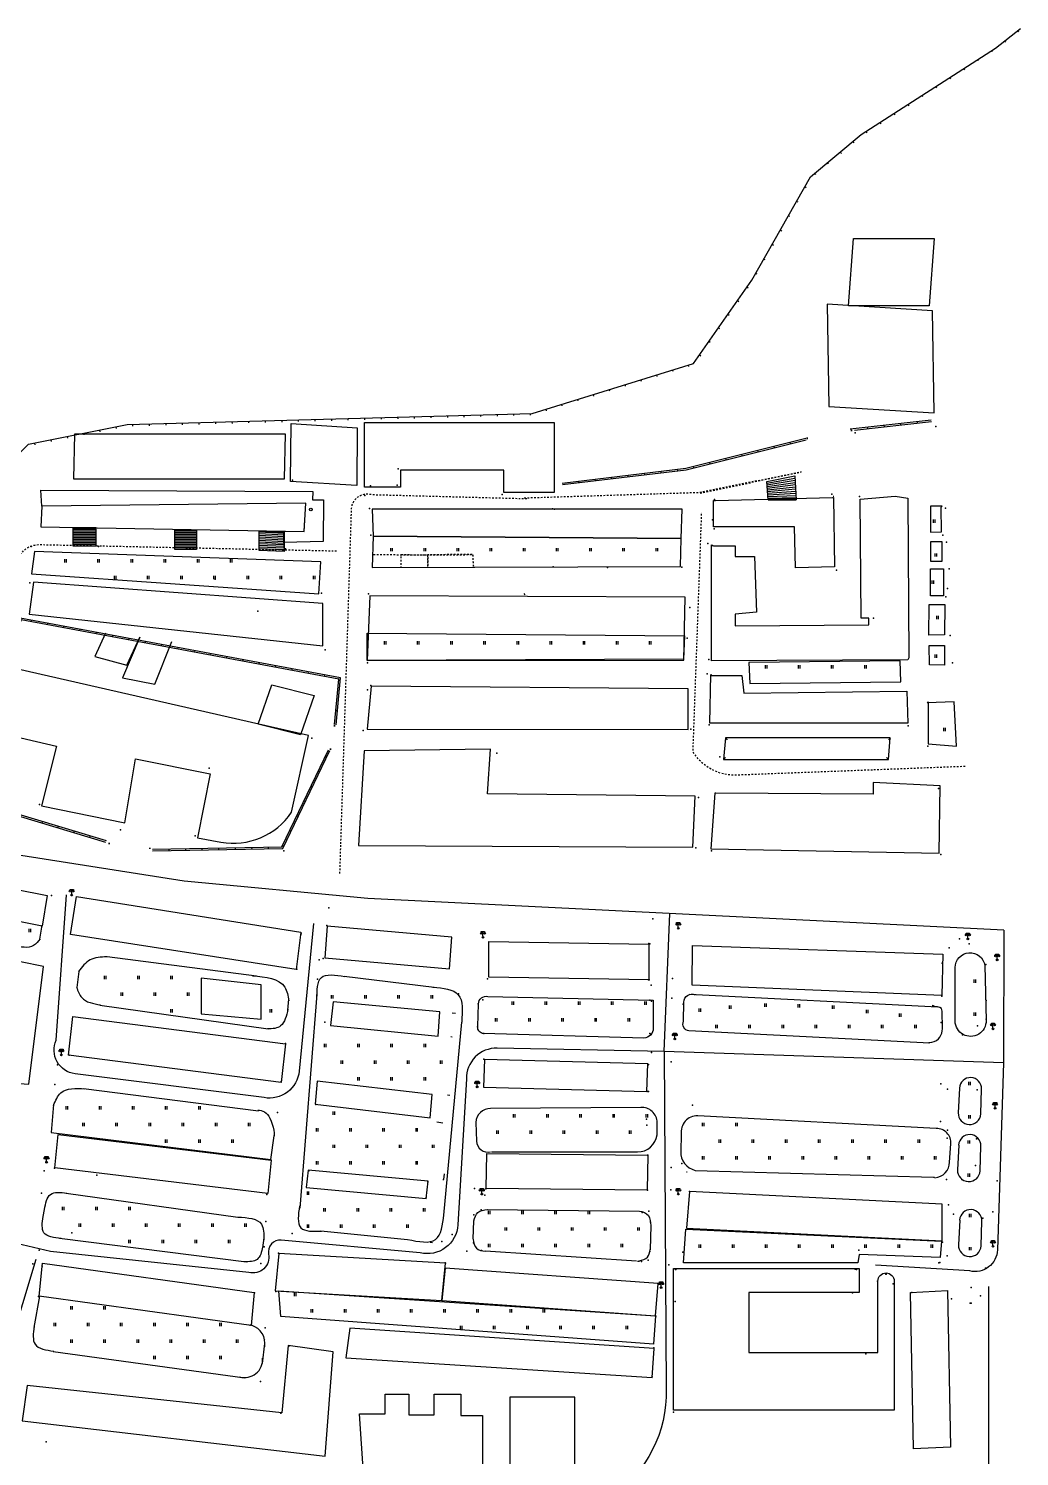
# Model space of a CAD drawing. Extents: x -992 to 2561, y -723 to 1492.
# Drawn here: x 1190.5 to 1489.5, y 868.4 to 1299.2 of the extents above; entities that cross this region are included whole.
import ezdxf

# ---------------------------------------------------------------- set-up
doc = ezdxf.new("R2010")
doc.units = 0
doc.header["$LTSCALE"] = 0.5
doc.header["$PDSIZE"] = 0.2
doc.linetypes.add('X6', pattern=[2, 1, -1])
doc.layers.get('0').update_dxf_attribs({"linetype": 'CONTINUOUS'})
doc.layers.add('ASSIST', color=7, linetype='CONTINUOUS', plot=False)
for name, color, linetype in [('DLDW', 11, 'CONTINUOUS'), ('DLSS', 4, 'CONTINUOUS'), ('JMD', 6, 'CONTINUOUS'), ('ZBTZ', 3, 'CONTINUOUS'), ('ZDH', 1, 'CONTINUOUS')]:
    doc.layers.add(name, color=color, linetype=linetype)
doc.linetypes.add('1161', pattern='A,0,[149,AAA.SHX,S=0.15,R=0,X=0,Y=0],-1.6', length=1.6)

# ---------------------------------------------------------------- blocks, each defined once
blk = doc.blocks.new('gc121')
for p, q in [((-0.5, -1), (-0.5, 1)), ((0.5, -1), (0.5, 1))]:
    blk.add_line(p, q)
blk = doc.blocks.new('gc002')
at = {"const_width": 1}
blk.add_lwpolyline([(-0.5, 0), (0.5, 0)], dxfattribs=at)
blk = doc.blocks.new('gc122')
blk.add_circle((0, 0), 0.8)
blk = doc.blocks.new('gc097')
for p, q in [((-1, 2.9), (-1, 3.5)), ((-1, 3.5), (1, 3.5)), ((0, 0.5), (0, 3.5)), ((1, 3.5), (1, 2.9))]:
    blk.add_line(p, q)
for centre in [(-1, 2.4), (0, 0), (1, 2.4)]:
    blk.add_circle(centre, 0.5)

msp = doc.modelspace()

# ---------------------------------------------------------------- linework, layer by layer
at = {"linetype": 'Continuous'}
for p, q in [((1433.23, 1158.05, -0.21), (1433.45, 1158.05, -0.21)), ((1193.9, 1024.48, -0.21), (1194.69, 1028.67, -0.21)), ((1192.2, 907.25, -0.21), (1193.99, 916.72, -0.21))]:
    msp.add_line(p, q, dxfattribs=at)
at = {"color": 4, "linetype": 'Continuous'}
for p, q in [((1237.45, 1041.92, -0.21), (1127.5, 1059.22, -0.21)), ((1292.86, 1036.73, -0.21), (1237.45, 1041.92, -0.21)), ((1484.7, 1027.15, -0.21), (1292.86, 1036.73, -0.21))]:
    msp.add_line(p, q, dxfattribs=at)
at = {"color": 3, "linetype": 'Continuous'}
for p, q in [((1205.72, 1014.69, -0.21), (1205.12, 1009.91, -0.21)), ((1285.7, 1013.31, -0.21), (1312.91, 1009.95, -0.21)), ((1272.45, 943.3, -0.21), (1277.56, 1007.82, -0.21)), ((1321.11, 999.41, -0.21), (1315.7, 941.2, -0.21)), ((1207.11, 979.44, -0.21), (1259.94, 972.67, -0.21)), ((1304.89, 933.7, -0.21), (1278.76, 936.4, -0.21)), ((1199.88, 934.25, -0.21), (1256.31, 927.11, -0.21))]:
    msp.add_line(p, q, dxfattribs=at)
at = {"color": 6, "linetype": 'Continuous', "elevation": -0.21, "flags": 128}
for points in [[(1309.84, 1180.34), (1349.05, 1180.34), (1349.05, 1159.15), (1333.95, 1159.15), (1333.95, 1165.89), (1302.77, 1165.89), (1302.77, 1160.76), (1291.84, 1160.76), (1291.84, 1180.34)], [(1290.41, 881.3), (1298.12, 881.3), (1298.12, 887.22), (1305.23, 887.22), (1305.23, 881), (1312.93, 881), (1312.93, 887.22), (1320.93, 887.22), (1320.93, 880.7), (1327.44, 880.7), (1327.44, 861.76), (1318.85, 861.76), (1318.85, 855.55), (1300.49, 855.55), (1300.49, 863.24), (1291.6, 863.24)]]:
    msp.add_lwpolyline(points, close=True, dxfattribs=at)
msp.add_lwpolyline([(1213.78, 1116.81), (1210.55, 1109.73), (1220.22, 1107.15), (1224.09, 1115.52), (1218.93, 1103.29), (1228.6, 1101.36), (1233.75, 1114.23)], dxfattribs=at)
for points in [[(1186.07, 1100.07), (1182.2, 1086.55), (1198.95, 1082.69), (1194.44, 1064.66), (1219.58, 1059.51), (1222.8, 1078.82), (1245.35, 1074.32), (1241.49, 1055), (1248.58, 1053.71, 0.298732), (1269.84, 1062.73), (1275, 1085.91), (1187.35, 1105.86)], [(1385.08, 882.34), (1385.08, 925.07), (1441.09, 925.07), (1441.09, 917.88), (1407.79, 917.88), (1407.79, 899.73), (1446.77, 899.73), (1446.77, 921.28, -1), (1451.69, 921.28), (1451.69, 882.34)]]:
    msp.add_lwpolyline(points, format="xyb", close=True, dxfattribs=at)
at = {"color": 4, "linetype": 'Continuous', "elevation": -0.21, "flags": 128}
for points in [[(1276.52, 1029.13), (1272.19, 984.65, -0.438551), (1261.58, 976.64), (1204.57, 983.82, -0.50411), (1198.87, 993.97), (1202.02, 1037.87)], [(1484.7, 1027.15), (1484.62, 987.1, 0.651704), (1484.62, 987.1), (1382.26, 990.58)], [(1382.26, 990.58), (1331.92, 991.57, 0.425461), (1322.61, 982.27), (1320.07, 938.3, -0.468345), (1308.65, 929.84), (1266.75, 933.65, 0.500501), (1262.94, 929.42, -0.557851), (1257.02, 923.92), (1197.21, 930.24), (1166.31, 937.42, 0.234641), (1150.23, 933.62, -0.361233), (1140.92, 933.62), (1119.67, 938.75)], [(1382.32, 990.58, -0.000257), (1382.32, 990.58), (1382.9, 888.63, -0.249039), (1366.65, 856.36), (1331.77, 853.78)], [(1484.62, 987.1), (1482.82, 930.71, -0.475304), (1474.49, 924.36), (1445.99, 926.11)], [(1192.75, 927.86), (1184.71, 901.07, -0.533932), (1176, 898.39, 0.525966), (1164.6, 895.05, -0.480432), (1159.24, 893.04), (1113, 907.1, 0.343668), (1104.29, 903.75, -0.441599), (1097.59, 902.41), (1053.35, 905.76, 0.259393), (1044.64, 901.74, -0.407935), (1036.6, 900.4), (980.3, 913.12, -0.525528), (976.28, 923.17), (979.73, 948.99)], [(1480.09, 919.71), (1480.12, 793.64, -0.438904), (1455.81, 771.26), (1375.19, 777.66)]]:
    msp.add_lwpolyline(points, format="xyb", dxfattribs=at)
msp.add_lwpolyline([(1382.32, 990.58), (1383.96, 1032.18)], dxfattribs=at)
at = {"color": 3, "linetype": 'Continuous', "elevation": -0.21, "flags": 128}
for points in [[(1470.06, 999.69), (1470.06, 1015.86, -0.932724), (1478.99, 1016.48), (1479.4, 999.9, -1.002824), (1470.06, 999.69)], [(1471.37, 979.49), (1471.02, 972.08, 0.998885), (1477.82, 971.75), (1478.05, 979.24, 0.989526), (1471.35, 979.52, 0.376809)], [(1471.13, 962.29), (1470.78, 954.87, 0.998885), (1477.58, 954.55), (1477.81, 962.03, 0.989526), (1471.11, 962.31, 0.376809)], [(1471.43, 939.64), (1471.08, 932.23, 0.998885), (1477.87, 931.91), (1478.11, 939.39, 0.989526), (1471.4, 939.67, 0.376809)]]:
    msp.add_lwpolyline(points, format="xyb", close=True, dxfattribs=at)
for points in [[(1326.1, 998.06), (1326.27, 1004.97, -0.474817), (1329.09, 1007.15), (1378.94, 1006.06), (1379, 997.6, -0.407007), (1376.12, 994.6), (1327.83, 995.98, -0.44918), (1326.04, 998.11, -0.863274)], [(1462.47, 993.03), (1389.76, 996.83, -0.52432), (1388.12, 999.68), (1388.23, 1005.49, -0.532983), (1391.63, 1007.68)], [(1330.15, 960.25), (1374.28, 960.25, 0.377085), (1380.15, 965.41), (1380.15, 969.16, 0.444067), (1375.22, 973.62), (1329.92, 973.38, 0.395209), (1325.46, 969.16)], [(1463.96, 952.44, 0.384477), (1468.39, 957.19), (1468.77, 962.72, 0.442685), (1464.38, 967.3), (1392.42, 971.11, 0.478365), (1387.46, 965.58), (1387.27, 960.43, 0.360267), (1391.66, 954.71), (1463.56, 952.63)], [(1325.46, 969.16), (1325.69, 963.53, 0.463788), (1329.92, 960.25, -0.10434)]]:
    msp.add_lwpolyline(points, format="xyb", dxfattribs=at)
msp.add_lwpolyline([(1389.89, 1007.82), (1464.85, 1004.01)], dxfattribs=at)
at = {"linetype": 'Continuous', "elevation": -0.21, "flags": 128}
for points in [[(1463.76, 1003.92, 0.529222), (1463.11, 1004.36, 5.117863)], [(1462.24, 993.28, 0.673088), (1462.24, 993.07, 0.195394)]]:
    msp.add_lwpolyline(points, format="xyb", dxfattribs=at)
for points in [[(1389.27, 954.13), (1388.99, 954.14)], [(1463.56, 952.63), (1463.86, 952.62)]]:
    msp.add_lwpolyline(points, dxfattribs=at)
at = {"color": 3, "linetype": 'Continuous'}
for centre, radius, start, end in [((1256.11, 902.47, -0.21), 5.75, 350.2957, 72.4976), ((1255.69, 897.65, -0.21), 5.47, 254.4172, 4.1096)]:
    msp.add_arc(centre, radius, start, end, dxfattribs=at)
for points in [[(1194.04, 1024.51, -0.21), (1192.07, 1022.55, -0.21), (1185.94, 1022.55, -0.21)], [(1214.16, 1019.12, -0.21), (1209.11, 1018.17, -0.21), (1205.64, 1014.7, -0.21)], [(1258.05, 1013.43, -0.21), (1267.84, 1009.96, -0.21), (1269.1, 1005.86, -0.21)], [(1277.52, 1006.37, -0.21), (1278.87, 1012.86, -0.21), (1285.92, 1013.19, -0.21)], [(1205.01, 1009.96, -0.21), (1206.59, 1006.81, -0.21), (1212.27, 1004.6, -0.21)], [(1312.53, 1009.97, -0.21), (1320.16, 1007.7, -0.21), (1321.2, 999.45, -0.21)], [(1198.07, 974.28, -0.21), (1200.28, 978.07, -0.21), (1207.54, 979.33, -0.21)], [(1195.33, 942.94, -0.21), (1197.16, 947.44, -0.21), (1202.09, 947.86, -0.21)], [(1272.28, 943.99, -0.21), (1272.69, 937.39, -0.21), (1278.89, 936.36, -0.21)], [(1200.4, 934.17, -0.21), (1195.19, 935.86, -0.21), (1194.93, 940.74, -0.21)], [(1253.63, 940.62, -0.21), (1260.83, 938.44, -0.21), (1261.47, 933.79, -0.21)], [(1304.89, 933.88, -0.21), (1313.35, 933.88, -0.21), (1315.83, 941.3, -0.21)], [(1324.83, 939.47, -0.21), (1326.07, 941.96, -0.21), (1329.04, 942.89, -0.21)], [(1261.16, 931.59, -0.21), (1259.52, 927.86, -0.21), (1255.6, 927.13, -0.21)], [(1324.67, 933.98, -0.21), (1325.62, 931.19, -0.21), (1328.42, 930.3, -0.21)], [(1192.21, 907.58, -0.21), (1192.52, 902.23, -0.21), (1198.19, 900.13, -0.21)]]:
    msp.add_spline(points, degree=3, dxfattribs=at)
at = {"color": 3, "linetype": 'Continuous', "start_tangent": (1, 0)}
for points, end_tangent in [([(1462.24, 993.28, -0.21), (1465.06, 994.37, -0.21), (1466.15, 996.76, -0.21), (1466.15, 1001.75, -0.21), (1465.93, 1003.49, -0.21), (1463.11, 1004.14, -0.21)], (-1, 0)), ([(1374.84, 942.41, -0.21), (1377.51, 941.04, -0.21), (1378.22, 938.07, -0.21)], (-0.022237, -0.999753))]:
    msp.add_spline(points, degree=3, dxfattribs=dict(at, end_tangent=end_tangent))
at = {"color": 3, "linetype": 'Continuous'}
for points, knots in [([(1268.79, 1003.34, -0.21), (1268.32, 1001.32, -0.21), (1267.5, 997.76, -0.21), (1264.18, 997.37, -0.21), (1262.64, 997.35, -0.21)], [0, 0, 0, 0, 5.509059, 9.688003, 9.688003, 9.688003, 9.688003]), ([(1259.69, 972.88, -0.21), (1261.13, 972.83, -0.21), (1263.87, 971.69, -0.21), (1264.96, 964.64, -0.21), (1264.5, 965.07, -0.21)], [2.47615, 2.47615, 2.47615, 2.47615, 6.688745, 11.328272, 11.328272, 11.328272, 11.328272])]:
    msp.add_open_spline(points, degree=3, knots=knots, dxfattribs=at)
at = {"color": 3, "linetype": 'Continuous', "start_tangent": (0.989968, 0.141293)}
msp.add_spline([(1374.78, 927.39, -0.21), (1377.21, 928.52, -0.21), (1378.1, 930.83, -0.21)], degree=3, dxfattribs=at)
at = {"layer": 'ASSIST', "linetype": 'Continuous', "elevation": -0.21, "flags": 128}
for points in [[(1413.65, 1156.97), (1413.22, 1162.48), (1421.71, 1164.18), (1422.14, 1156.97)], [(1210.87, 1148.53), (1210.87, 1142.99), (1204.02, 1142.99), (1204.02, 1148.53)], [(1241.2, 1147.88), (1241.2, 1142.02), (1234.68, 1142.02), (1234.68, 1147.88)], [(1267.62, 1147.23), (1267.62, 1141.36), (1260.12, 1141.69), (1260.12, 1147.55)]]:
    msp.add_lwpolyline(points, close=True, dxfattribs=at)
at = {"layer": 'DLSS', "linetype": 'X6', "elevation": -0.21, "flags": 128}
for points in [[(1393.12, 1158.95), (1423.66, 1165.42), (1392.87, 1159.14), (1340.06, 1157.48)], [(1294.63, 1140.53), (1305.5, 1140.39), (1316.08, 1140.39), (1320.86, 1140.39), (1324.48, 1140.53), (1324.77, 1136.62), (1324.63, 1140.53), (1311, 1140.39), (1311, 1136.77), (1311, 1140.24), (1302.89, 1140.39), (1302.89, 1136.62)], [(1340.35, 1128.28), (1339.84, 1128.95)]]:
    msp.add_lwpolyline(points, dxfattribs=at)
for points in [[(1284.47, 1044.26), (1287.97, 1154.17, -0.496792), (1294.18, 1158.57), (1340.9, 1157.35)], [(1473.06, 1076.54), (1404.08, 1073.92, -0.270038), (1390.99, 1080.9), (1393.61, 1153.3)], [(1283.48, 1141.48), (1193.99, 1143.39, 0.302536), (1187.01, 1138.95), (1178.13, 1107.24), (1162.9, 1065.4)]]:
    msp.add_lwpolyline(points, format="xyb", dxfattribs=at)
at = {"layer": 'JMD', "linetype": 'Continuous'}
for p, q in [((1482.2, 1293.27, -0.21), (1489.77, 1299.16, -0.21)), ((1489.32, 1298.17, -0.21), (1489.01, 1298.56, -0.21)), ((1441.73, 1267.16, -0.21), (1482.2, 1293.27, -0.21)), ((1481.35, 1292.13, -0.21), (1481.08, 1292.55, -0.21)), ((1485.37, 1295.1, -0.21), (1485.06, 1295.5, -0.21)), ((1477.15, 1289.42, -0.21), (1476.88, 1289.84, -0.21)), ((1468.75, 1284, -0.21), (1468.48, 1284.42, -0.21)), ((1472.95, 1286.71, -0.21), (1472.68, 1287.13, -0.21)), ((1464.55, 1281.29, -0.21), (1464.28, 1281.71, -0.21)), ((1456.15, 1275.87, -0.21), (1455.88, 1276.29, -0.21)), ((1460.35, 1278.58, -0.21), (1460.08, 1279, -0.21)), ((1447.74, 1270.44, -0.21), (1447.47, 1270.86, -0.21)), ((1451.95, 1273.15, -0.21), (1451.67, 1273.58, -0.21)), ((1426.46, 1254.45, -0.21), (1441.73, 1267.16, -0.21)), ((1443.54, 1267.73, -0.21), (1443.27, 1268.15, -0.21)), ((1439.57, 1264.71, -0.21), (1439.25, 1265.09, -0.21)), ((1431.89, 1258.31, -0.21), (1431.57, 1258.7, -0.21)), ((1435.73, 1261.51, -0.21), (1435.41, 1261.9, -0.21)), ((1408.73, 1223.23, -0.21), (1426.46, 1254.45, -0.21)), ((1428.04, 1255.11, -0.21), (1427.72, 1255.5, -0.21)), ((1425.15, 1251.12, -0.21), (1424.71, 1251.37, -0.21)), ((1422.68, 1246.77, -0.21), (1422.24, 1247.02, -0.21)), ((1420.21, 1242.43, -0.21), (1419.77, 1242.67, -0.21)), ((1417.74, 1238.08, -0.21), (1417.3, 1238.32, -0.21)), ((1415.27, 1233.73, -0.21), (1414.83, 1233.98, -0.21)), ((1412.8, 1229.38, -0.21), (1412.37, 1229.63, -0.21)), ((1410.33, 1225.04, -0.21), (1409.9, 1225.28, -0.21)), ((1391.14, 1198.12, -0.21), (1408.73, 1223.23, -0.21)), ((1407.65, 1220.82, -0.21), (1407.24, 1221.11, -0.21)), ((1404.78, 1216.73, -0.21), (1404.37, 1217.01, -0.21)), ((1401.91, 1212.63, -0.21), (1401.5, 1212.92, -0.21)), ((1399.04, 1208.54, -0.21), (1398.63, 1208.82, -0.21)), ((1396.18, 1204.44, -0.21), (1395.77, 1204.73, -0.21)), ((1342.47, 1183.03, -0.21), (1391.14, 1198.12, -0.21)), ((1389.77, 1197.17, -0.21), (1389.62, 1197.65, -0.21)), ((1393.31, 1200.35, -0.21), (1392.9, 1200.63, -0.21)), ((1375.44, 1192.73, -0.21), (1375.29, 1193.21, -0.21)), ((1380.21, 1194.21, -0.21), (1380.07, 1194.69, -0.21)), ((1384.99, 1195.69, -0.21), (1384.84, 1196.17, -0.21)), ((1365.89, 1189.77, -0.21), (1365.74, 1190.25, -0.21)), ((1370.66, 1191.25, -0.21), (1370.51, 1191.73, -0.21)), ((1351.56, 1185.33, -0.21), (1351.41, 1185.8, -0.21)), ((1356.34, 1186.81, -0.21), (1356.19, 1187.28, -0.21)), ((1361.11, 1188.29, -0.21), (1360.96, 1188.76, -0.21)), ((1220.26, 1179.66, -0.21), (1342.47, 1183.03, -0.21)), ((1247.02, 1179.9, -0.21), (1247, 1180.4, -0.21)), ((1252.02, 1180.04, -0.21), (1252, 1180.54, -0.21)), ((1257.01, 1180.18, -0.21), (1257, 1180.68, -0.21)), ((1262.01, 1180.31, -0.21), (1262, 1180.81, -0.21)), ((1267.01, 1180.45, -0.21), (1267, 1180.95, -0.21)), ((1272.01, 1180.59, -0.21), (1272, 1181.09, -0.21)), ((1277.01, 1180.73, -0.21), (1276.99, 1181.23, -0.21)), ((1282.01, 1180.86, -0.21), (1281.99, 1181.36, -0.21)), ((1287, 1181, -0.21), (1286.99, 1181.5, -0.21)), ((1292, 1181.14, -0.21), (1291.99, 1181.64, -0.21)), ((1297, 1181.28, -0.21), (1296.99, 1181.78, -0.21)), ((1302, 1181.42, -0.21), (1301.98, 1181.92, -0.21)), ((1307, 1181.55, -0.21), (1306.98, 1182.05, -0.21)), ((1311.99, 1181.69, -0.21), (1311.98, 1182.19, -0.21)), ((1316.99, 1181.83, -0.21), (1316.98, 1182.33, -0.21)), ((1321.99, 1181.97, -0.21), (1321.98, 1182.47, -0.21)), ((1326.99, 1182.1, -0.21), (1326.97, 1182.6, -0.21)), ((1331.99, 1182.24, -0.21), (1331.97, 1182.74, -0.21)), ((1336.98, 1182.38, -0.21), (1336.97, 1182.88, -0.21)), ((1341.98, 1182.52, -0.21), (1341.97, 1183.02, -0.21)), ((1346.78, 1183.85, -0.21), (1346.64, 1184.32, -0.21)), ((1458.67, 1180.18, -0.21), (1458.62, 1180.67, -0.21)), ((1190.56, 1173.73, -0.21), (1220.26, 1179.66, -0.21)), ((1202.38, 1175.58, -0.21), (1202.29, 1176.07, -0.21)), ((1207.29, 1176.56, -0.21), (1207.19, 1177.05, -0.21)), ((1212.19, 1177.54, -0.21), (1212.09, 1178.03, -0.21)), ((1217.09, 1178.52, -0.21), (1216.99, 1179.01, -0.21)), ((1222.03, 1179.21, -0.21), (1222.01, 1179.71, -0.21)), ((1227.03, 1179.35, -0.21), (1227.01, 1179.85, -0.21)), ((1232.02, 1179.49, -0.21), (1232.01, 1179.99, -0.21)), ((1237.02, 1179.62, -0.21), (1237.01, 1180.12, -0.21)), ((1242.02, 1179.76, -0.21), (1242.01, 1180.26, -0.21)), ((1438.8, 1177.92, -0.21), (1438.74, 1178.42, -0.21)), ((1443.77, 1178.49, -0.21), (1443.71, 1178.98, -0.21)), ((1448.74, 1179.05, -0.21), (1448.68, 1179.55, -0.21)), ((1453.71, 1179.61, -0.21), (1453.65, 1180.11, -0.21)), ((1183.85, 1167.02, -0.21), (1190.56, 1173.73, -0.21)), ((1192.58, 1173.62, -0.21), (1192.48, 1174.11, -0.21)), ((1197.48, 1174.6, -0.21), (1197.38, 1175.09, -0.21)), ((1410.68, 1171.51, -0.21), (1410.56, 1172, -0.21)), ((1415.53, 1172.72, -0.21), (1415.41, 1173.21, -0.21)), ((1420.38, 1173.94, -0.21), (1420.26, 1174.42, -0.21)), ((1425.48, 1175.32, -0.21), (1425.42, 1175.82, -0.21)), ((1396.12, 1167.88, -0.21), (1396, 1168.36, -0.21)), ((1400.97, 1169.09, -0.21), (1400.85, 1169.57, -0.21)), ((1405.83, 1170.3, -0.21), (1405.7, 1170.79, -0.21)), ((1361.54, 1162.77, -0.21), (1361.48, 1163.26, -0.21)), ((1366.51, 1163.37, -0.21), (1366.45, 1163.86, -0.21)), ((1371.47, 1163.97, -0.21), (1371.41, 1164.46, -0.21)), ((1376.44, 1164.57, -0.21), (1376.38, 1165.07, -0.21)), ((1381.4, 1165.17, -0.21), (1381.34, 1165.67, -0.21)), ((1386.36, 1165.77, -0.21), (1386.3, 1166.27, -0.21)), ((1391.27, 1166.67, -0.21), (1391.15, 1167.15, -0.21)), ((1413.22, 1162.48, -0.21), (1421.71, 1164.18, -0.21)), ((1413.26, 1161.98, -0.21), (1421.75, 1163.53, -0.21)), ((1421.71, 1164.18, -0.21), (1422.14, 1156.97, -0.21)), ((1356.58, 1162.17, -0.21), (1356.52, 1162.66, -0.21)), ((1413.65, 1156.97, -0.21), (1413.22, 1162.48, -0.21)), ((1413.3, 1161.49, -0.21), (1421.79, 1162.87, -0.21)), ((1413.34, 1160.99, -0.21), (1421.83, 1162.22, -0.21)), ((1413.38, 1160.49, -0.21), (1421.87, 1161.57, -0.21)), ((1413.42, 1159.99, -0.21), (1421.91, 1160.92, -0.21)), ((1413.45, 1159.49, -0.21), (1421.94, 1160.27, -0.21)), ((1413.49, 1158.99, -0.21), (1421.98, 1159.62, -0.21)), ((1413.53, 1158.49, -0.21), (1422.02, 1158.96, -0.21)), ((1413.57, 1158, -0.21), (1422.06, 1158.31, -0.21)), ((1413.61, 1157.5, -0.21), (1422.1, 1157.66, -0.21)), ((1413.65, 1157, -0.21), (1422.14, 1157.01, -0.21)), ((1204.02, 1142.99, -0.21), (1204.02, 1148.53, -0.21)), ((1210.87, 1148.49, -0.21), (1204.02, 1148.49, -0.21)), ((1210.87, 1147.99, -0.21), (1204.02, 1147.99, -0.21)), ((1210.87, 1147.49, -0.21), (1204.02, 1147.49, -0.21)), ((1210.87, 1146.99, -0.21), (1204.02, 1146.99, -0.21)), ((1210.87, 1146.49, -0.21), (1204.02, 1146.49, -0.21)), ((1210.87, 1145.99, -0.21), (1204.02, 1145.99, -0.21)), ((1210.87, 1148.53, -0.21), (1210.87, 1142.99, -0.21)), ((1234.68, 1142.02, -0.21), (1234.68, 1147.88, -0.21)), ((1241.2, 1147.52, -0.21), (1234.68, 1147.52, -0.21)), ((1241.2, 1147.02, -0.21), (1234.68, 1147.02, -0.21)), ((1241.2, 1146.52, -0.21), (1234.68, 1146.52, -0.21)), ((1241.2, 1146.02, -0.21), (1234.68, 1146.02, -0.21)), ((1241.2, 1147.88, -0.21), (1241.2, 1142.02, -0.21)), ((1260.12, 1141.69, -0.21), (1260.12, 1147.55, -0.21)), ((1267.62, 1146.86, -0.21), (1260.12, 1147.19, -0.21)), ((1267.62, 1146.36, -0.21), (1260.12, 1146.69, -0.21)), ((1267.62, 1145.86, -0.21), (1260.12, 1146.19, -0.21)), ((1267.51, 1147.14, -0.21), (1263.08, 1147.13, -0.21)), ((1267.51, 1147.39, -0.21), (1267.51, 1142.64, -0.21)), ((1267.62, 1147.23, -0.21), (1267.62, 1141.36, -0.21)), ((1210.87, 1145.49, -0.21), (1204.02, 1145.49, -0.21)), ((1210.87, 1144.99, -0.21), (1204.02, 1144.99, -0.21)), ((1210.87, 1144.49, -0.21), (1204.02, 1144.49, -0.21)), ((1210.87, 1143.99, -0.21), (1204.02, 1143.99, -0.21)), ((1210.87, 1143.49, -0.21), (1204.02, 1143.49, -0.21)), ((1210.87, 1142.99, -0.21), (1204.02, 1142.99, -0.21)), ((1241.2, 1145.52, -0.21), (1234.68, 1145.52, -0.21)), ((1241.2, 1145.02, -0.21), (1234.68, 1145.02, -0.21)), ((1241.2, 1144.52, -0.21), (1234.68, 1144.52, -0.21)), ((1241.2, 1144.02, -0.21), (1234.68, 1144.02, -0.21)), ((1241.2, 1143.52, -0.21), (1234.68, 1143.52, -0.21)), ((1241.2, 1143.02, -0.21), (1234.68, 1143.02, -0.21)), ((1241.2, 1142.52, -0.21), (1234.68, 1142.52, -0.21)), ((1241.2, 1142.02, -0.21), (1234.68, 1142.02, -0.21)), ((1267.62, 1145.36, -0.21), (1260.12, 1145.69, -0.21)), ((1267.62, 1144.86, -0.21), (1260.12, 1145.19, -0.21)), ((1267.62, 1144.36, -0.21), (1260.12, 1144.69, -0.21)), ((1267.62, 1143.86, -0.21), (1260.12, 1144.19, -0.21)), ((1267.62, 1143.36, -0.21), (1260.12, 1143.69, -0.21)), ((1267.62, 1142.86, -0.21), (1260.12, 1143.19, -0.21)), ((1267.62, 1142.36, -0.21), (1260.12, 1142.69, -0.21)), ((1267.62, 1141.86, -0.21), (1260.12, 1142.19, -0.21)), ((1267.62, 1141.36, -0.21), (1260.12, 1141.69, -0.21)), ((1191.3, 1120.7, -0.21), (1191.21, 1120.21, -0.21)), ((1196.21, 1119.78, -0.21), (1196.12, 1119.29, -0.21)), ((1201.13, 1118.87, -0.21), (1201.04, 1118.38, -0.21)), ((1206.04, 1117.95, -0.21), (1205.95, 1117.46, -0.21)), ((1210.96, 1117.03, -0.21), (1210.87, 1116.54, -0.21)), ((1215.87, 1116.12, -0.21), (1215.78, 1115.63, -0.21)), ((1220.79, 1115.2, -0.21), (1220.7, 1114.71, -0.21)), ((1225.7, 1114.28, -0.21), (1225.61, 1113.79, -0.21)), ((1230.62, 1113.37, -0.21), (1230.53, 1112.88, -0.21)), ((1235.53, 1112.45, -0.21), (1235.44, 1111.96, -0.21)), ((1240.45, 1111.53, -0.21), (1240.36, 1111.04, -0.21)), ((1245.37, 1110.62, -0.21), (1245.27, 1110.13, -0.21)), ((1250.28, 1109.7, -0.21), (1250.19, 1109.21, -0.21)), ((1255.2, 1108.78, -0.21), (1255.1, 1108.29, -0.21)), ((1260.11, 1107.87, -0.21), (1260.02, 1107.38, -0.21)), ((1265.03, 1106.95, -0.21), (1264.93, 1106.46, -0.21)), ((1269.94, 1106.03, -0.21), (1269.85, 1105.54, -0.21)), ((1274.86, 1105.12, -0.21), (1274.77, 1104.63, -0.21)), ((1279.77, 1104.2, -0.21), (1279.68, 1103.71, -0.21)), ((1284.66, 1103.26, -0.21), (1284.16, 1103.31, -0.21)), ((1284.21, 1098.28, -0.21), (1283.71, 1098.33, -0.21)), ((1283.75, 1093.3, -0.21), (1283.26, 1093.35, -0.21)), ((1400.74, 1085.16, -0.21), (1401.28, 1084.56, -0.21)), ((1450.5, 1085.16, -0.21), (1449.91, 1084.62, -0.21)), ((1280.51, 1079.46, -0.21), (1280.06, 1079.68, -0.21)), ((1400.15, 1078.69, -0.21), (1400.74, 1079.22, -0.21)), ((1449.91, 1078.69, -0.21), (1449.37, 1079.28, -0.21)), ((1278.35, 1074.95, -0.21), (1277.9, 1075.17, -0.21)), ((1276.19, 1070.44, -0.21), (1275.74, 1070.66, -0.21)), ((1274.04, 1065.93, -0.21), (1273.59, 1066.15, -0.21)), ((1194.63, 1059.48, -0.21), (1194.77, 1059.96, -0.21)), ((1271.88, 1061.42, -0.21), (1271.43, 1061.64, -0.21)), ((1199.41, 1058.04, -0.21), (1199.56, 1058.52, -0.21)), ((1204.2, 1056.6, -0.21), (1204.35, 1057.08, -0.21)), ((1208.99, 1055.16, -0.21), (1209.13, 1055.63, -0.21)), ((1269.72, 1056.91, -0.21), (1269.27, 1057.13, -0.21)), ((1232.95, 1051.22, -0.21), (1232.94, 1051.72, -0.21)), ((1237.95, 1051.3, -0.21), (1237.94, 1051.8, -0.21)), ((1242.95, 1051.38, -0.21), (1242.94, 1051.88, -0.21)), ((1247.95, 1051.47, -0.21), (1247.94, 1051.97, -0.21)), ((1252.95, 1051.55, -0.21), (1252.94, 1052.05, -0.21)), ((1257.95, 1051.63, -0.21), (1257.94, 1052.13, -0.21)), ((1262.95, 1051.71, -0.21), (1262.94, 1052.21, -0.21)), ((1267.56, 1052.4, -0.21), (1267.11, 1052.62, -0.21))]:
    msp.add_line(p, q, dxfattribs=at)
at = {"layer": 'JMD', "linetype": 'Continuous', "elevation": -0.21, "flags": 128}
for points in [[(1437.9, 1215.48), (1439.39, 1235.84), (1463.74, 1235.84), (1462.25, 1215.48)], [(1431.43, 1215.98), (1431.93, 1185.19), (1463.74, 1183.21), (1463.25, 1213.99)], [(1267.74, 1163.33), (1268.06, 1176.81), (1204.43, 1176.81), (1204.11, 1163.33)], [(1289.54, 1161.26), (1269.61, 1162.5), (1269.72, 1179.97), (1289.65, 1178.73)], [(1274.14, 1155.98), (1194.56, 1155.05), (1194.23, 1148.86), (1273.68, 1147.39)], [(1397.2, 1143.1), (1403.68, 1143.1), (1403.68, 1139.86), (1409.57, 1139.86), (1410.16, 1123.1), (1403.68, 1122.51), (1403.68, 1118.98), (1444.02, 1119.27), (1444.02, 1121.33), (1441.67, 1121.33), (1441.37, 1157.21), (1451.97, 1158.1), (1455.8, 1157.51), (1456.09, 1109.27), (1455.8, 1108.68), (1396.61, 1108.39), (1396.61, 1143.39)], [(1397.78, 1156.77), (1433.1, 1157.65), (1433.4, 1157.65), (1433.69, 1136.77), (1421.92, 1136.48), (1421.62, 1148.83), (1397.19, 1148.83), (1397.19, 1156.77)], [(1294.23, 1154.18), (1294.48, 1146), (1387.46, 1145.32), (1387.7, 1154.18)], [(1192.04, 1132.11), (1190.76, 1122.52), (1279.36, 1112.93), (1279.36, 1125.72)], [(1293.51, 1128.04), (1292.64, 1108.56), (1388.19, 1108.65), (1388.63, 1127.67)], [(1396.61, 1103.98), (1405.74, 1103.98), (1406.33, 1098.68), (1455.5, 1099.27), (1455.8, 1089.57), (1396.02, 1089.57), (1396.32, 1104.27)], [(1259.77, 1089.28), (1263.89, 1101.17), (1276.71, 1097.97), (1272.59, 1086.08)], [(1293.94, 1100.77), (1292.64, 1087.79), (1389.52, 1087.71), (1389.52, 1099.98)], [(1450.5, 1085.16), (1400.74, 1085.16), (1400.15, 1078.69), (1449.91, 1078.69)], [(1397.52, 1068.54), (1396.34, 1051.72), (1465.23, 1050.37), (1465.59, 1070.75), (1445.3, 1071.67), (1445.3, 1068.15), (1397.91, 1068.54)], [(1196.16, 1037.65), (1194.67, 1028.4), (1155.42, 1036.17), (1156.91, 1045.41)], [(1205.04, 1037.28), (1272.69, 1026.51), (1271.29, 1015.34), (1203.19, 1025.81)], [(1280.61, 1028.35), (1279.94, 1018.79), (1317.52, 1015.46), (1318.19, 1025.01)], [(1170.9, 982.13), (1190.6, 980.68), (1195.04, 1016.19), (1160.27, 1023.21), (1156.72, 1005.5), (1175.86, 1002.67), (1170.9, 982.13)], [(1377.62, 1022.92), (1377.62, 1012.22), (1329.41, 1013.02), (1329.41, 1023.73)], [(1466.31, 1019.97), (1466.09, 1007.5), (1390.73, 1010.54), (1390.88, 1022.52)], [(1260.68, 1010.64), (1242.62, 1012.7), (1242.62, 1001.88), (1260.68, 1000.33)], [(1281.58, 998.37), (1314.06, 995.17), (1314.6, 1002.48), (1282.44, 1005.59)], [(1268.03, 992.92), (1266.71, 981.23), (1202.61, 989.46), (1203.93, 1001.15)], [(1377.09, 978.51), (1377.35, 986.8), (1328.08, 988.14), (1327.81, 979.84)], [(1277, 974.64), (1311.69, 970.56), (1312.27, 977.56), (1277.59, 981.65)], [(1263.7, 957.81), (1262.69, 947.71), (1198.5, 955.47), (1199.51, 965.56)], [(1377.34, 959.33), (1377.19, 948.73), (1328.6, 949.19), (1328.75, 959.79)], [(1310.52, 946.22), (1311.1, 951.48), (1274.86, 954.79), (1274.28, 949.53)], [(1466.15, 933.44), (1466.15, 944.5), (1389.92, 948.29), (1388.97, 937.23)], [(1258.63, 917.85), (1257.68, 907.95), (1193.77, 916.75), (1194.72, 926.66)], [(1315.19, 915.46), (1316.36, 926.75), (1266.09, 929.67), (1264.92, 918.38)], [(1379.69, 910.79), (1380.47, 920.53), (1316.2, 925.2), (1315.19, 915.46)], [(1456.62, 917.87), (1467.8, 918.43), (1468.64, 871.21), (1457.46, 870.65)], [(1378.62, 892.21), (1379.31, 900.96), (1287.47, 907.05), (1286.28, 898.13)], [(1268.86, 901.84), (1266.93, 881.56), (1190.1, 889.77), (1188.65, 879.15), (1279.98, 868.53), (1282.39, 899.91)], [(1335.74, 886.33), (1335.74, 863.24), (1355.29, 863.24), (1355.29, 886.33)]]:
    msp.add_lwpolyline(points, close=True, dxfattribs=at)
for points in [[(1438.43, 1178.38), (1462.85, 1181.15)], [(1351.56, 1162.06), (1388.85, 1166.58), (1425.02, 1175.61)], [(1282.88, 1089.17), (1284.12, 1102.88), (1188.31, 1120.75), (1169.13, 1072.19), (1167.41, 1068.2), (1213.92, 1054.19)], [(1227.95, 1051.64), (1266.95, 1052.28), (1280.99, 1081.61)], [(1291.78, 1081.3), (1290.04, 1052.74), (1390.94, 1052.17), (1391.67, 1067.61), (1329.03, 1068.32), (1329.9, 1081.73), (1291.78, 1081.3)]]:
    msp.add_lwpolyline(points, dxfattribs=at)
at = {"layer": 'JMD', "color": 7, "linetype": 'Continuous', "elevation": -0.21, "flags": 128}
for points in [[(1439.67, 1178.02), (1462.91, 1180.66)], [(1351.62, 1161.56), (1388.94, 1166.08), (1425.14, 1175.12)], [(1283.37, 1089.12), (1284.66, 1103.29), (1188, 1121.32), (1168.67, 1072.38), (1166.73, 1067.88), (1213.78, 1053.71)], [(1227.95, 1051.14), (1267.26, 1051.78), (1281.44, 1081.4)]]:
    msp.add_lwpolyline(points, dxfattribs=at)
at = {"layer": 'ZBTZ', "linetype": '1161', "elevation": -0.21, "flags": 128}
msp.add_lwpolyline([(1194.56, 1155.05), (1194.23, 1159.94), (1276.3, 1159.51), (1276.22, 1157.03), (1279.56, 1157.03), (1279.37, 1144.38), (1267.51, 1144.07), (1267.51, 1147.39), (1273.68, 1147.54), (1274.14, 1155.98), (1194.56, 1155.05)], close=True, dxfattribs=at)
at = {"layer": 'ZBTZ', "linetype": 'Continuous', "elevation": -0.21, "flags": 128}
for points in [[(1462.6, 1154.74), (1462.6, 1147.24), (1465.97, 1147.3), (1465.86, 1154.74), (1466.19, 1155.07), (1462.6, 1155.07)], [(1294.48, 1146), (1294.23, 1136.55), (1387.2, 1136.86), (1387.43, 1145.27)], [(1465.86, 1144.31), (1462.6, 1144.31), (1462.6, 1138.44), (1466.19, 1138.44), (1466.19, 1144.31)], [(1278.69, 1138.24), (1192.36, 1141.38), (1191.4, 1134.66), (1278.08, 1128.59), (1278.69, 1138.24)], [(1466.54, 1136.2), (1466.52, 1128.01), (1462.6, 1128.01), (1462.6, 1136.16)], [(1462.27, 1125.4), (1466.97, 1125.36), (1466.84, 1116.27), (1462.16, 1116.18)], [(1292.64, 1116.79), (1388.4, 1115.93), (1388.12, 1108.95), (1292.64, 1108.56)], [(1462.27, 1113.01), (1466.84, 1113.01), (1466.84, 1107.14), (1462.28, 1107.25)], [(1453.5, 1108.43), (1407.97, 1107.94), (1407.81, 1107.94), (1408.14, 1101.61), (1453.66, 1102.1)], [(1407.81, 1107.94), (1408.14, 1101.61), (1453.66, 1102.1), (1453.5, 1108.43), (1407.97, 1107.94)], [(1461.95, 1096.05), (1461.95, 1083.34), (1470.43, 1082.69), (1469.78, 1096.05), (1461.62, 1095.73)], [(1465.9, 933.39), (1465.54, 928.4), (1441.1, 929.29), (1440.74, 926.8), (1388.1, 926.8), (1388.81, 936.96)], [(1379.64, 910.8), (1379.07, 902.29), (1266.65, 910.61), (1266.06, 918.34)]]:
    msp.add_lwpolyline(points, close=True, dxfattribs=at)
for points in [[(1259.32, 1013.31), (1214.24, 1019.09)], [(1212, 1004.51), (1262.8, 997.39)], [(1268.8, 1003.02), (1269.1, 1006.34)], [(1318.28, 1002.18), (1319.35, 1002.08)], [(1318.29, 994.92), (1317.94, 994.95)], [(1198.02, 974.53), (1197.34, 966.08), (1263.58, 958.02), (1264.65, 965.08)], [(1316.9, 977.5), (1317.58, 977.42)], [(1315.48, 968.97), (1313.73, 969.21)], [(1264.66, 965.15), (1264.67, 965.2)], [(1315.49, 951.98), (1315.83, 951.95), (1316.05, 953.7)], [(1201.9, 947.84), (1253.65, 940.6)], [(1194.93, 940.74), (1195.31, 942.88)], [(1324.67, 934.01), (1324.85, 939.46)], [(1328.88, 942.91), (1374.87, 942.4)], [(1378.25, 938.06), (1378.06, 930.74)], [(1261.5, 934.37), (1261.12, 931.38)], [(1311.67, 932.99), (1312.36, 932.95)], [(1373.94, 927.27), (1328.41, 930.29)], [(1374.86, 927.21), (1374.24, 927.25)], [(1261.12, 896.44), (1261.85, 902.51)], [(1261.97, 903.53), (1261.97, 903.56)], [(1197.96, 900.1), (1255.8, 892.09)]]:
    msp.add_lwpolyline(points, dxfattribs=at)
at = {"layer": 'ZDH', "linetype": 'X6'}
for p in [(1439.92, 1177.19, -0.21), (1464.25, 1179.08, -0.21), (1397.35, 1148.28, -0.21), (1395.49, 1143.84, -0.21), (1467.5, 1144.23, -0.21), (1387.59, 1136.64, -0.21), (1434.31, 1135.73, -0.21), (1467.23, 1127.75, -0.21), (1445.4, 1121.32, -0.21), (1389.22, 1115.28, -0.21), (1395.73, 1108.78, -0.21), (1395.3, 1104.52, -0.21), (1395.84, 1089.12, -0.21), (1455.87, 1088.85, -0.21), (1461.82, 1082.63, -0.21)]:
    msp.add_point(p, dxfattribs=at)
at = {"layer": 'ZDH', "linetype": 'Continuous'}
for p in [(1302.02, 1166.38, -0.21), (1270.12, 1162.9, -0.21), (1293.72, 1161.24, 37.72), (1301.69, 1161.45, -0.21), (1291.99, 1158.34, -2.81), (1333.44, 1158.6, -0.21), (1397.48, 1157.07, -0.21), (1432.87, 1158.73, -0.21), (1441.2, 1157.96, -0.21), (1293.44, 1154.38, -0.21), (1348.61, 1154.25, 29.93), (1349.2, 1154.2, -0.21), (1396.91, 1150.97, -0.21), (1467.17, 1154.42, -2.86), (1293.77, 1146.35, -0.21), (1466.33, 1146.28, -2.09), (1191.28, 1142.94, -2.62), (1211.68, 1142.91, 40.01), (1268.03, 1142.23, -0.21), (1396.85, 1143.16, 27.55), (1246.86, 1133.04, -0.21), (1348.75, 1136.77, -0.21), (1365.21, 1136.58, -0.21), (1468.29, 1136.16, -2.97), (1190.91, 1131.98, -2.56), (1278.87, 1128.8, -0.21), (1293.13, 1128.59, -0.21), (1467.73, 1130.26, -2.93), (1390.07, 1124.5, -2.12), (1259.73, 1123.44, -0.21), (1468.57, 1116.07, -0.21), (1280.03, 1111.73, -2.6), (1292.74, 1107.84, -0.21), (1469.3, 1107.78, -0.21), (1292.81, 1099.67, -2.68), (1293.83, 1100.98, -0.21), (1291.49, 1087.43, -0.21), (1390.33, 1087.79, -2.72), (1275.98, 1085.06, -0.21), (1331.85, 1080.52, -2.04), (1399.11, 1079.45, -3.07), (1244.98, 1076.03, -0.21), (1465.08, 1069.91, -2.68), (1193.89, 1065.09, -4.13), (1392.67, 1067.2, -2.71), (1218.27, 1057.4, -0.21), (1240.78, 1055.66, -0.21), (1267.58, 1051.08, -0.21), (1391.82, 1051.99, -2.9), (1396.56, 1051.14, -4.28), (1465.75, 1049.96, -2.85), (1197.49, 1037.62, -1.16), (1281.17, 1033.89, -3.74), (1378.82, 1030.6, -2.22), (1272.78, 1026.1, -1.44), (1280.5, 1028.53, -4), (1377.69, 1023.1, -1.8), (1377.93, 1023.05, -2.26), (1468.22, 1021.88, -2.86), (1471.42, 1024.57, -4.26), (1474.27, 1023.04, -2.89), (1278.19, 1018.24, -4.24), (1279.4, 1018.65, -3.95), (1466.16, 1017.16, -3), (1479.29, 1016.83, -0.21), (1271.43, 1015.37, -1.47), (1277.71, 1012.43, -4.17), (1328.95, 1012.5, -1.92), (1384.75, 1012.56, -2.9), (1377.58, 1012.2, -2.27), (1377.78, 1012.21, -2.13), (1378.32, 1010.57, -2.29), (1320.2, 1007.97, -4.19), (1326.19, 1004.95, -2.16), (1327.59, 1006.14, -2.09), (1377.96, 1006.03, -2.31), (1378.45, 1005.78, -2.48), (1384.59, 1006.61, -2.89), (1388.04, 1004.86, -2.78), (1466.07, 1007.26, -2.43), (1479.37, 1005.92, -3.03), (1279.94, 999.43, -0.04), (1479.4, 1000.29, -3.04), (1326.01, 998.04, -2.1), (1327.84, 996.03, -2.15), (1377.98, 995.95, -2.09), (1378.29, 995.81, -2.3), (1465.88, 999.26, -2.71), (1472.3, 995.61, -2.4), (1476.78, 998.33, -2.79), (1268.07, 992.96, -1.48), (1199.24, 986.56, 1.11), (1202.84, 989.45, 0.16), (1327.86, 988.2, -0.45), (1377.43, 986.58, -0.39), (1377.53, 986.67, -2.64), (1378.43, 990.3, -2.15), (1384.38, 987.42, -2.78), (1198.45, 980.6, 0.99), (1266.72, 981.46, -1.45), (1377.38, 978.46, -0.97), (1377.51, 978.46, -2.34), (1465.76, 980.77, -2.89), (1467.73, 979.19, -2.89), (1476.69, 978.99, -2.95), (1277.2, 974.59, 0.04), (1390.82, 974.36, -2.62), (1265.61, 972.2, -1.48), (1376.98, 970.11, -1.86), (1465.67, 969.47, -2.89), (1377.03, 968.36, -1.86), (1467.76, 966.83, -2.62), (1467.65, 964.4, -2.92), (1476.47, 964.25, -2.93), (1263.64, 957.83, -0.05), (1377.28, 959.26, -2.39), (1377.4, 959.3, -2.48), (1387.61, 956.8, -2.68), (1195.25, 954.54, -0.26), (1198.35, 955.34, 0.18), (1211.1, 953.27, -1.52), (1275.07, 954.56, -0.09), (1384.39, 955.57, -2.77), (1476.2, 956.18, -2.63), (1194.49, 947.78, -0.3), (1311.01, 951.22, -0.39), (1325.09, 949.22, -2.42), (1328.52, 949.09, -2.42), (1377.23, 948.77, -2.39), (1377.28, 948.68, -2.46), (1384.28, 948.82, -2.81), (1389.94, 948.35, -1.74), (1467.44, 951.95, -2.91), (1472.09, 951.95, -2.05), (1482.78, 951.5, -2.81), (1262.47, 947.39, -0.24), (1310.51, 946.46, -0.31), (1328.17, 947.18, -2.69), (1468.1, 944.28, -2.51), (1262.15, 939.32, -0.36), (1324.84, 941.24, -2.77), (1327.1, 942.81, -2.76), (1375.65, 941.94, -1.76), (1377.61, 942.38, -2.8), (1378.16, 939.06, -1.97), (1469.57, 941.46, -2.59), (1478.45, 940.24, -2.61), (1481.44, 942.23, -2.82), (1203.59, 935.88, -0.21), (1270.11, 935.69, -2.84), (1318.37, 935.37, -2.84), (1193.7, 930.63, -0.21), (1261.64, 931.65, -0.21), (1315.18, 933.22, -2.84), (1324.75, 932.79, -2.75), (1327.19, 930.49, -2.9), (1440.97, 930.59, -2.51), (1466.23, 933.09, -2.54), (1191.82, 926.5, -0.24), (1260.66, 926.59, -0.25), (1265.94, 929.76, -2.69), (1316.24, 926.81, -2.88), (1316.35, 926.68, -2.81), (1322.74, 930.36, -0.21), (1375.43, 927.19, -2.81), (1377.46, 927.6, -2.87), (1377.95, 930.23, -2.8), (1383.72, 926.2, -0.21), (1387.91, 929.99, -2.67), (1465.16, 926.85, -2.48), (1465.42, 926.93, -2.78), (1467.64, 928.87, -2.51), (1194.64, 925.84, 0.03), (1316.21, 925.1, -2.87), (1316.29, 925.08, -2.8), (1385.74, 924.78, -2.45), (1385.77, 924.77, -2.52), (1439.86, 924.91, -2.51), (1440.27, 924.8, -2.79), (1449.19, 923.36, -2.45), (1449.25, 923.37, -2.49), (1479.19, 925.18, -3.24), (1479.19, 925.11, -0.21), (1258.67, 917.75, -0.13), (1265.18, 918.11, -2.67), (1380.39, 920.59, -2.6), (1380.42, 920.58, -2.5), (1439.14, 917.71, -2.2), (1446.68, 921.24, -2.77), (1451.36, 920.49, -2.51), (1451.38, 920.52, -1.19), (1457, 917.82, -1.88), (1457.03, 917.82, -2.41), (1474.93, 919.33, -2.76), (1193.5, 916.63, 0.14), (1385.59, 915.15, -2.49), (1468.94, 915.94, -2.48), (1469.01, 915.9, -2.11), (1474.59, 914.65, -2.75), (1474.88, 914.66, -2.69), (1477.76, 916.9, -2.88), (1379.71, 910.75, -2.43), (1379.72, 910.69, -2.38), (1257.44, 907.99, -0.07), (1261.95, 907.21, -0.2), (1269.1, 901.71, -0.04), (1379.17, 901.21, -2.34), (1443.07, 899.33, -2.66), (1378.62, 892.39, -2.37), (1260.49, 891, -0.18), (1266.64, 881.45, 0.02), (1385.11, 881.72, -2.27), (1195.81, 872.83, -0.04)]:
    msp.add_point(p, dxfattribs=at)

# ---------------------------------------------------------------- block references
at = {"layer": 'DLDW', "linetype": 'Continuous', "xscale": 0.5, "yscale": 0.5, "zscale": 0.5}
for p in [(1203.55, 1037.73, -0.21), (1327.61, 1024.99, -0.21), (1386.54, 1027.74, -0.21), (1473.9, 1024.51, -0.21), (1482.74, 1018.21, -0.21), (1385.5, 994.34, -0.21), (1481.48, 997.39, -0.21), (1200.45, 989.52, -0.21), (1325.89, 979.88, -0.21), (1482.11, 973.43, -0.21), (1195.97, 957.16, -0.21), (1327.26, 947.52, -0.21), (1386.54, 947.52, -0.21), (1481.48, 931.8, -0.21), (1381.37, 919.29, -0.21)]:
    msp.add_blockref('gc097', p, dxfattribs=at)
at = {"layer": 'JMD', "linetype": 'Continuous', "xscale": 0.5, "yscale": 0.5, "zscale": 0.5}
for p in [(1438.8, 1177.85, -0.21), (1425.38, 1175.59, -0.21), (1282.85, 1088.85, -0.21), (1281.67, 1081.79, -0.21), (1214.88, 1053.31, -0.21), (1227.11, 1051.85, -0.21)]:
    msp.add_blockref('gc002', p, dxfattribs=at)
at = {"layer": 'ZBTZ', "linetype": 'Continuous', "xscale": 0.5, "yscale": 0.5}
for name, p in [('gc122', (1275.7, 1154.07, -0.21)), ('gc121', (1463.82, 1150.51, -0.21)), ('gc121', (1300.09, 1141.95, -0.21)), ('gc121', (1310.09, 1141.95, -0.21)), ('gc121', (1320.09, 1141.95, -0.21)), ('gc121', (1330.09, 1141.95, -0.21)), ('gc121', (1340.09, 1141.95, -0.21)), ('gc121', (1350.09, 1141.95, -0.21)), ('gc121', (1360.09, 1141.95, -0.21)), ('gc121', (1370.09, 1141.95, -0.21)), ('gc121', (1380.09, 1141.95, -0.21)), ('gc121', (1201.72, 1138.59, -0.21)), ('gc121', (1211.72, 1138.59, -0.21)), ('gc121', (1221.72, 1138.59, -0.21)), ('gc121', (1231.72, 1138.59, -0.21)), ('gc121', (1241.72, 1138.59, -0.21)), ('gc121', (1251.72, 1138.59, -0.21)), ('gc121', (1464.31, 1140.34, -0.21)), ('gc121', (1216.72, 1133.59, -0.21)), ('gc121', (1226.72, 1133.59, -0.21)), ('gc121', (1236.72, 1133.59, -0.21)), ('gc121', (1246.72, 1133.59, -0.21)), ('gc121', (1256.72, 1133.59, -0.21)), ('gc121', (1266.72, 1133.59, -0.21)), ('gc121', (1276.72, 1133.59, -0.21)), ('gc121', (1463.34, 1132.1, -0.21)), ('gc121', (1464.79, 1121.44, -0.21)), ('gc121', (1298.15, 1113.85, -0.21)), ('gc121', (1308.15, 1113.85, -0.21)), ('gc121', (1318.15, 1113.85, -0.21)), ('gc121', (1328.15, 1113.85, -0.21)), ('gc121', (1338.15, 1113.85, -0.21)), ('gc121', (1348.15, 1113.85, -0.21)), ('gc121', (1358.15, 1113.85, -0.21)), ('gc121', (1368.15, 1113.85, -0.21)), ('gc121', (1378.15, 1113.85, -0.21)), ('gc121', (1413.06, 1106.58, -0.21)), ('gc121', (1423.06, 1106.58, -0.21)), ('gc121', (1433.06, 1106.58, -0.21)), ('gc121', (1443.06, 1106.58, -0.21)), ('gc121', (1464.31, 1109.82, -0.21)), ('gc121', (1466.88, 1087.69, -0.21)), ('gc121', (1190.97, 1027.03, -0.21)), ('gc121', (1213.71, 1012.86, -0.21)), ('gc121', (1223.71, 1012.86, -0.21)), ('gc121', (1233.71, 1012.86, -0.21)), ('gc121', (1476.1, 1011.79, -0.21)), ('gc121', (1218.71, 1007.86, -0.21)), ('gc121', (1228.71, 1007.86, -0.21)), ('gc121', (1238.71, 1007.86, -0.21)), ('gc121', (1282.2, 1007.02, -0.21)), ('gc121', (1292.2, 1007.02, -0.21)), ('gc121', (1302.2, 1007.02, -0.21)), ('gc121', (1312.2, 1007.02, -0.21)), ('gc121', (1336.67, 1005.15, -0.21)), ('gc121', (1346.67, 1005.15, -0.21)), ('gc121', (1356.67, 1005.15, -0.21)), ('gc121', (1366.67, 1005.15, -0.21)), ('gc121', (1376.67, 1005.15, -0.21)), ('gc121', (1402.26, 1003.92, -0.21)), ('gc121', (1412.91, 1004.57, -0.21)), ('gc121', (1422.91, 1004.36, -0.21)), ('gc121', (1433.34, 1003.92, -0.21)), ('gc121', (1233.71, 1002.86, -0.21)), ('gc121', (1263.71, 1002.86, -0.21)), ('gc121', (1331.67, 1000.15, -0.21)), ('gc121', (1341.67, 1000.15, -0.21)), ('gc121', (1351.67, 1000.15, -0.21)), ('gc121', (1361.67, 1000.15, -0.21)), ('gc121', (1371.67, 1000.15, -0.21)), ('gc121', (1393.12, 1003.06, -0.21)), ('gc121', (1443.55, 1002.62, -0.21)), ('gc121', (1453.55, 1001.53, -0.21)), ('gc121', (1476.1, 1001.79, -0.21)), ('gc121', (1398.12, 998.06, -0.21)), ('gc121', (1408.12, 998.06, -0.21)), ('gc121', (1418.12, 998.06, -0.21)), ('gc121', (1428.12, 998.06, -0.21)), ('gc121', (1438.12, 998.06, -0.21)), ('gc121', (1448.12, 998.06, -0.21)), ('gc121', (1458.12, 998.06, -0.21)), ('gc121', (1280.11, 992.33, -0.21)), ('gc121', (1290.11, 992.33, -0.21)), ('gc121', (1300.11, 992.33, -0.21)), ('gc121', (1310.11, 992.33, -0.21)), ('gc121', (1285.11, 987.33, -0.21)), ('gc121', (1295.11, 987.33, -0.21)), ('gc121', (1305.11, 987.33, -0.21)), ('gc121', (1315.11, 987.33, -0.21)), ('gc121', (1290.11, 982.33, -0.21)), ('gc121', (1300.11, 982.33, -0.21)), ('gc121', (1310.11, 982.33, -0.21)), ('gc121', (1474.42, 980.88, -0.21)), ('gc121', (1202.15, 973.52, -0.21)), ('gc121', (1212.15, 973.52, -0.21)), ('gc121', (1222.15, 973.52, -0.21)), ('gc121', (1232.15, 973.52, -0.21)), ('gc121', (1242.15, 973.52, -0.21)), ('gc121', (1282.67, 971.95, -0.21)), ('gc121', (1337.1, 971.19, -0.21)), ('gc121', (1347.1, 971.19, -0.21)), ('gc121', (1357.1, 971.19, -0.21)), ('gc121', (1367.1, 971.19, -0.21)), ('gc121', (1377.1, 971.19, -0.21)), ('gc121', (1474.42, 970.88, -0.21)), ('gc121', (1207.15, 968.52, -0.21)), ('gc121', (1217.15, 968.52, -0.21)), ('gc121', (1227.15, 968.52, -0.21)), ('gc121', (1237.15, 968.52, -0.21)), ('gc121', (1247.15, 968.52, -0.21)), ('gc121', (1257.15, 968.52, -0.21)), ('gc121', (1277.67, 966.95, -0.21)), ('gc121', (1287.67, 966.95, -0.21)), ('gc121', (1297.67, 966.95, -0.21)), ('gc121', (1307.67, 966.95, -0.21)), ('gc121', (1332.1, 966.19, -0.21)), ('gc121', (1342.1, 966.19, -0.21)), ('gc121', (1352.1, 966.19, -0.21)), ('gc121', (1362.1, 966.19, -0.21)), ('gc121', (1372.1, 966.19, -0.21)), ('gc121', (1394.12, 968.49, -0.21)), ('gc121', (1404.12, 968.49, -0.21)), ('gc121', (1232.15, 963.52, -0.21)), ('gc121', (1242.15, 963.52, -0.21)), ('gc121', (1252.15, 963.52, -0.21)), ('gc121', (1282.67, 961.95, -0.21)), ('gc121', (1292.67, 961.95, -0.21)), ('gc121', (1302.67, 961.95, -0.21)), ('gc121', (1312.67, 961.95, -0.21)), ('gc121', (1399.12, 963.49, -0.21)), ('gc121', (1409.12, 963.49, -0.21)), ('gc121', (1419.12, 963.49, -0.21)), ('gc121', (1429.12, 963.49, -0.21)), ('gc121', (1439.12, 963.49, -0.21)), ('gc121', (1449.12, 963.49, -0.21)), ('gc121', (1459.12, 963.49, -0.21)), ('gc121', (1474.21, 963.26, -0.21)), ('gc121', (1277.67, 956.95, -0.21)), ('gc121', (1287.67, 956.95, -0.21)), ('gc121', (1297.67, 956.95, -0.21)), ('gc121', (1307.67, 956.95, -0.21)), ('gc121', (1394.12, 958.49, -0.21)), ('gc121', (1404.12, 958.49, -0.21)), ('gc121', (1414.12, 958.49, -0.21)), ('gc121', (1424.12, 958.49, -0.21)), ('gc121', (1434.12, 958.49, -0.21)), ('gc121', (1444.12, 958.49, -0.21)), ('gc121', (1454.12, 958.49, -0.21)), ('gc121', (1464.12, 958.49, -0.21)), ('gc121', (1474.21, 953.26, -0.21)), ('gc121', (1274.89, 947.82, -0.21)), ('gc121', (1201.07, 943.21, -0.21)), ('gc121', (1211.07, 943.21, -0.21)), ('gc121', (1221.07, 943.21, -0.21)), ('gc121', (1279.89, 942.82, -0.21)), ('gc121', (1289.89, 942.82, -0.21)), ('gc121', (1299.89, 942.82, -0.21)), ('gc121', (1309.89, 942.82, -0.21)), ('gc121', (1329.56, 942.01, -0.21)), ('gc121', (1339.56, 942.01, -0.21)), ('gc121', (1349.56, 942.01, -0.21)), ('gc121', (1359.56, 942.01, -0.21)), ('gc121', (1474.63, 941.08, -0.21)), ('gc121', (1206.07, 938.21, -0.21)), ('gc121', (1216.07, 938.21, -0.21)), ('gc121', (1226.07, 938.21, -0.21)), ('gc121', (1236.07, 938.21, -0.21)), ('gc121', (1246.07, 938.21, -0.21)), ('gc121', (1256.07, 938.21, -0.21)), ('gc121', (1274.89, 937.82, -0.21)), ('gc121', (1284.89, 937.82, -0.21)), ('gc121', (1294.89, 937.82, -0.21)), ('gc121', (1304.89, 937.82, -0.21)), ('gc121', (1334.56, 937.01, -0.21)), ('gc121', (1344.56, 937.01, -0.21)), ('gc121', (1354.56, 937.01, -0.21)), ('gc121', (1364.56, 937.01, -0.21)), ('gc121', (1374.56, 937.01, -0.21)), ('gc121', (1221.07, 933.21, -0.21)), ('gc121', (1231.07, 933.21, -0.21)), ('gc121', (1241.07, 933.21, -0.21)), ('gc121', (1251.07, 933.21, -0.21)), ('gc121', (1329.56, 932.01, -0.21)), ('gc121', (1339.56, 932.01, -0.21)), ('gc121', (1349.56, 932.01, -0.21)), ('gc121', (1359.56, 932.01, -0.21)), ('gc121', (1369.56, 932.01, -0.21)), ('gc121', (1393.1, 931.8, -0.21)), ('gc121', (1403.1, 931.8, -0.21)), ('gc121', (1413.1, 931.8, -0.21)), ('gc121', (1423.1, 931.8, -0.21)), ('gc121', (1433.1, 931.8, -0.21)), ('gc121', (1443.1, 931.8, -0.21)), ('gc121', (1453.1, 931.8, -0.21)), ('gc121', (1463.1, 931.8, -0.21)), ('gc121', (1474.63, 931.08, -0.21)), ('gc121', (1271.06, 917.29, -0.21)), ('gc121', (1203.54, 913.2, -0.21)), ('gc121', (1213.54, 913.2, -0.21)), ('gc121', (1276.06, 912.29, -0.21)), ('gc121', (1286.06, 912.29, -0.21)), ('gc121', (1296.06, 912.29, -0.21)), ('gc121', (1306.06, 912.29, -0.21)), ('gc121', (1316.06, 912.29, -0.21)), ('gc121', (1326.06, 912.29, -0.21)), ('gc121', (1336.06, 912.29, -0.21)), ('gc121', (1346.06, 912.29, -0.21)), ('gc121', (1198.54, 908.2, -0.21)), ('gc121', (1208.54, 908.2, -0.21)), ('gc121', (1218.54, 908.2, -0.21)), ('gc121', (1228.54, 908.2, -0.21)), ('gc121', (1238.54, 908.2, -0.21)), ('gc121', (1248.54, 908.2, -0.21)), ('gc121', (1321.06, 907.29, -0.21)), ('gc121', (1331.06, 907.29, -0.21)), ('gc121', (1341.06, 907.29, -0.21)), ('gc121', (1351.06, 907.29, -0.21)), ('gc121', (1361.06, 907.29, -0.21)), ('gc121', (1371.06, 907.29, -0.21)), ('gc121', (1203.54, 903.2, -0.21)), ('gc121', (1213.54, 903.2, -0.21)), ('gc121', (1223.54, 903.2, -0.21)), ('gc121', (1233.54, 903.2, -0.21)), ('gc121', (1243.54, 903.2, -0.21)), ('gc121', (1253.54, 903.2, -0.21)), ('gc121', (1228.54, 898.2, -0.21)), ('gc121', (1238.54, 898.2, -0.21)), ('gc121', (1248.54, 898.2, -0.21))]:
    msp.add_blockref(name, p, dxfattribs=at)

doc.saveas('drawing.dxf')
